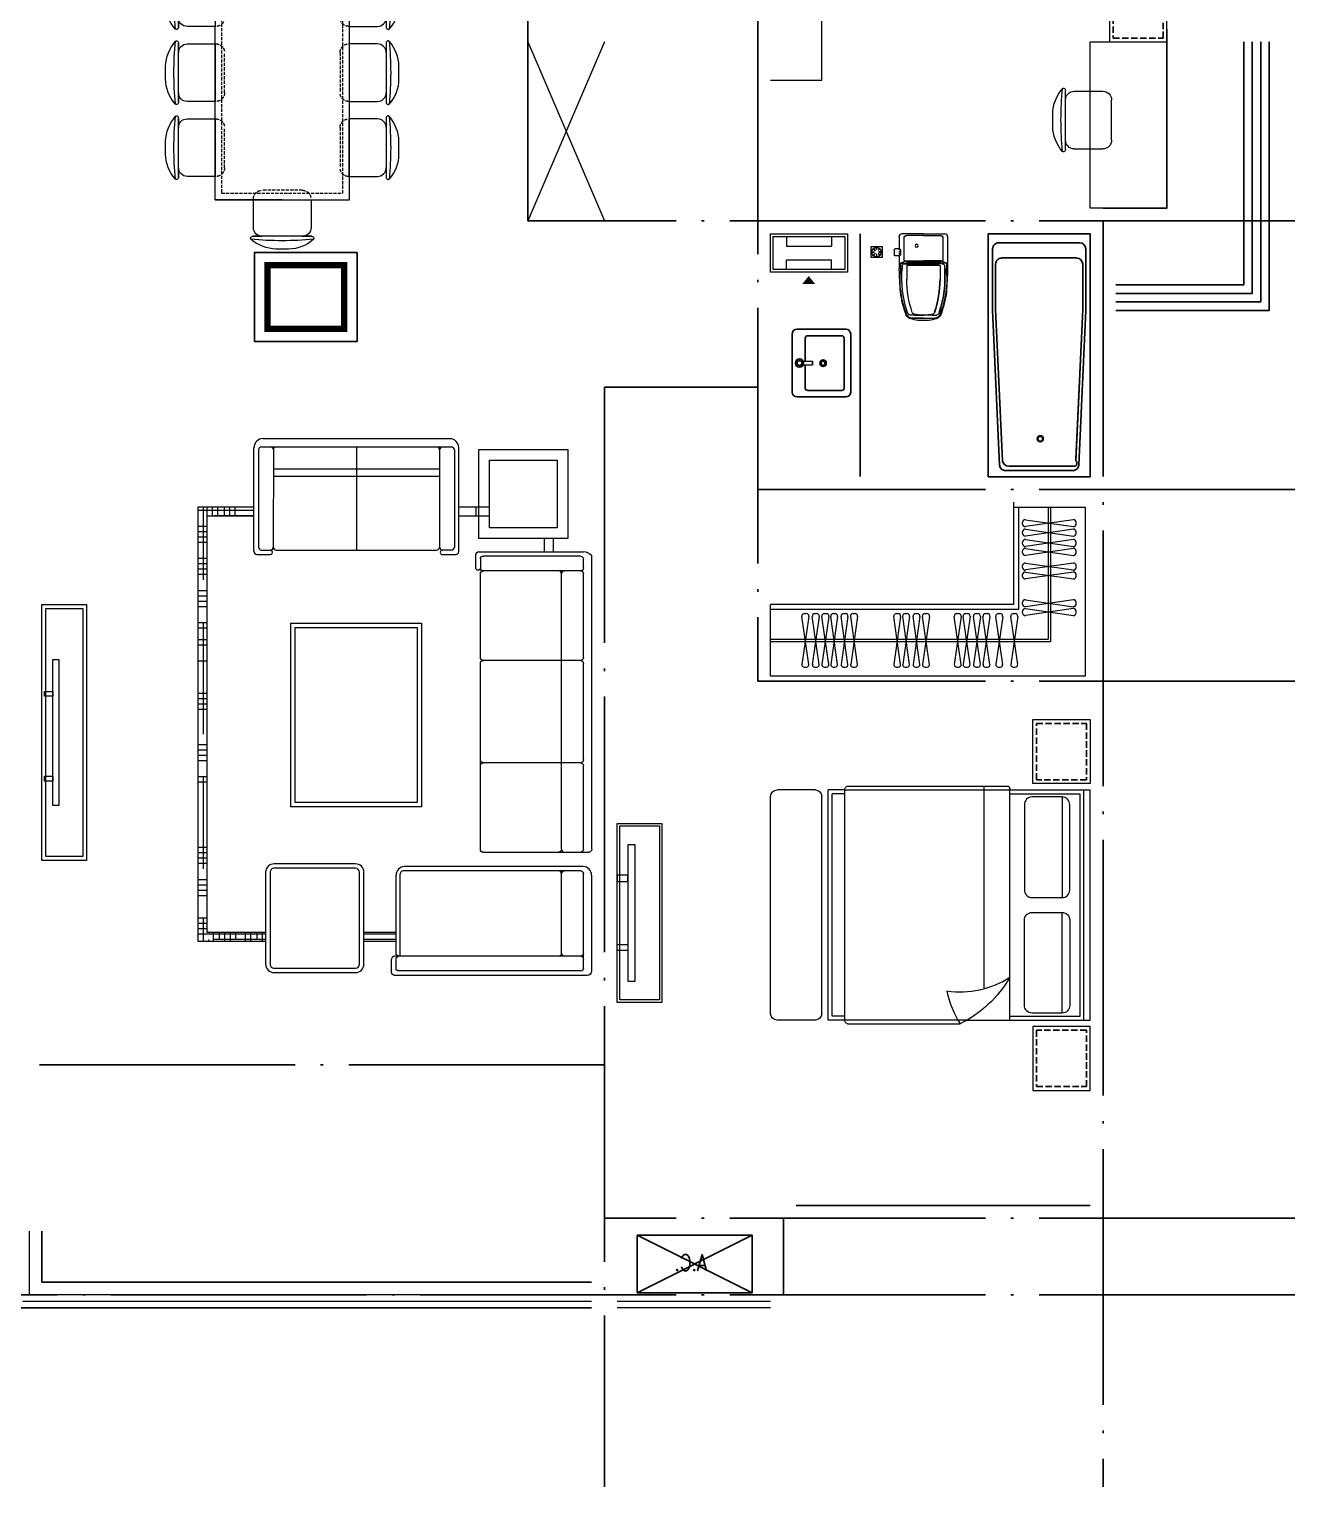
# Model space of a CAD drawing. Extents: x 217039 to 280039, y -2536 to 41961.
# Drawn here: x 250262 to 260162, y 15997 to 27397 of the extents above; entities that cross this region are included whole.
import ezdxf
from ezdxf.enums import TextEntityAlignment as Align

# ---------------------------------------------------------------- set-up
doc = ezdxf.new("R2010")
doc.units = 0
doc.header["$LTSCALE"] = 1000
doc.header["$MEASUREMENT"] = 0
for name, pattern in [('ACAD_ISO02W100', [15, 12, -3]), ('DASH', [0.35, 0.25, -0.1]), ('DOTE', [2.42, 2, -0.2, 0.02, -0.2])]:
    doc.linetypes.add(name, pattern=pattern)
for name, color, linetype in [('DOTE', 1, 'DOTE'), ('fd', 4, 'Continuous'), ('hz', 254, 'Continuous'), ('PUB_TEXT', 255, 'Continuous'), ('WINDOW', 4, 'Continuous'), ('厨卫', 154, 'Continuous'), ('看线', 5, 'Continuous'), ('空调', 8, 'Continuous'), ('管井', 236, 'Continuous'), ('虚线', 251, 'Continuous')]:
    doc.layers.add(name, color=color, linetype=linetype)
for name, color, linetype, lineweight in [('Text-I', 7, 'Continuous', 5), ('五金', 136, 'Continuous', 9), ('家具', 33, 'Continuous', 9), ('房建名称', 7, 'Continuous', 0), ('移动家具', 41, 'Continuous', 20)]:
    doc.layers.add(name, color=color, linetype=linetype, lineweight=lineweight)
doc.styles.add('C-2007.06.19$0$C-05.28(ok)$0$STANDARD', font='GBENOR', dxfattribs={"bigfont": 'GBCBIG'})
doc.styles.add('DIM_FONT', font='SIMPLEX.shx', dxfattribs={"width": 0.8})

# ---------------------------------------------------------------- blocks, each defined once
blk = doc.blocks.new('A$C25AA54E1')
at = {"ltscale": 20}
for p, q in [((918, 3081), (3211, 3081)), ((3413, 3081), (4163, 3081)), ((884, 2199), (884, 3017)), ((3234, 2997), (3234, 3061)), ((3234, 2234), (3234, 2996)), ((3347, 3015), (3347, 1617)), ((4198, 3046), (4198, 1539)), ((1012, 2176), (906, 2176)), ((1712, 2211), (1057, 2211)), ((3212, 2211), (1757, 2211)), ((1, 1972), (0, 511)), ((883, 2042), (71, 2042)), ((906, 1914), (906, 2019)), ((871, 614), (872, 1868)), ((1443, 1750), (2878, 1750)), ((1443, 728), (1443, 1750)), ((2878, 1750), (2878, 728)), ((4024, 1551), (3413, 1551)), ((4047, 1574), (4047, 1539)), ((4175, 1516), (4070, 1516)), ((4110, 1300), (3391, 1300)), ((3325, 1234), (3325, 597)), ((4176, 597), (4176, 1234)), ((2878, 728), (1443, 728)), ((905, 463), (905, 568)), ((3391, 531), (4110, 531)), ((882, 440), (70, 440))]:
    blk.add_line(p, q, dxfattribs=at)
for p, q in [((918, 2994), (918, 2234)), ((1011, 3017), (942, 3017)), ((1034, 2994), (1034, 2234)), ((1711, 3017), (1058, 3017)), ((1734, 2996), (1734, 2234)), ((2511, 3017), (1758, 3017)), ((2534, 2996), (2534, 2234)), ((3211, 3017), (2558, 3017)), ((3380, 2996), (3380, 1606)), ((4070, 3017), (3403, 3017)), ((4047, 2994), (4047, 1574)), ((4140, 3017), (4070, 3017)), ((4163, 2994), (4163, 1574)), ((781, 2780), (884, 2780)), ((3211, 2846), (1058, 2846)), ((4025, 2846), (3403, 2846)), ((781, 2709), (884, 2709)), ((536, 2283), (536, 2042)), ((606, 2283), (606, 2042)), ((603, 2178), (536, 2178)), ((941, 2211), (1012, 2211)), ((64, 1915), (65, 1985)), ((88, 2008), (848, 2007)), ((503, 2041), (503, 2042)), ((871, 1984), (871, 1914)), ((65, 1869), (64, 1915)), ((64, 569), (65, 1872)), ((87, 1892), (849, 1891)), ((87, 1892), (849, 1891)), ((88, 1892), (848, 1891)), ((236, 592), (236, 1892)), ((293, 592), (293, 1892)), ((1476, 1717), (2845, 1717)), ((1476, 761), (1476, 1717)), ((2845, 1717), (2845, 761)), ((4047, 1584), (3402, 1584)), ((3860, 1302), (3860, 1551)), ((3876, 1551), (3876, 1303)), ((3918, 1551), (3918, 1302)), ((3930, 1300), (3930, 1551)), ((4140, 1551), (4070, 1551)), ((4110, 1265), (3391, 1265)), ((65, 1242), (871, 1241)), ((3360, 1234), (3360, 597)), ((4141, 597), (4141, 1234)), ((2845, 761), (1476, 761)), ((87, 592), (848, 591)), ((64, 499), (64, 569)), ((87, 476), (848, 475)), ((871, 498), (871, 568)), ((3391, 566), (4110, 566)), ((3860, 70), (3860, 531)), ((3930, 507), (3860, 507)), ((3918, 465), (3860, 465)), ((3876, 531), (3876, 0)), ((3918, 531), (3918, 128)), ((3930, 0), (3930, 531)), ((536, 440), (536, 0)), ((561, 440), (561, 0)), ((603, 440), (603, 128)), ((606, 440), (606, 70)), ((3930, 416), (3860, 416)), ((3930, 374), (3860, 374)), ((606, 292), (536, 292)), ((603, 250), (536, 250)), ((3918, 297), (3860, 297)), ((3930, 255), (3860, 255)), ((606, 208), (536, 208)), ((606, 158), (536, 158)), ((606, 116), (536, 116)), ((3930, 213), (3860, 213)), ((3918, 171), (3860, 171)), ((3930, 122), (3860, 122)), ((606, 74), (536, 74)), ((1105, 44), (536, 44)), ((606, 86), (603, 86)), ((606, 70), (3860, 70)), ((686, 70), (686, 0)), ((728, 70), (728, 0)), ((770, 70), (770, 0)), ((812, 70), (812, 0)), ((938, 70), (938, 0)), ((979, 70), (979, 0)), ((1021, 70), (1021, 0)), ((1063, 70), (1063, 0)), ((1189, 70), (1189, 0)), ((1231, 70), (1231, 0)), ((1273, 70), (1273, 0)), ((1314, 70), (1314, 0)), ((1440, 70), (1440, 0)), ((2310, 44), (1440, 44)), ((1482, 70), (1482, 0)), ((1574, 70), (1574, 0)), ((1616, 70), (1616, 0)), ((1741, 70), (1741, 0)), ((1993, 70), (1993, 0)), ((2035, 70), (2035, 0)), ((2076, 70), (2076, 0)), ((2118, 70), (2118, 0)), ((2394, 70), (2394, 0)), ((2436, 70), (2436, 0)), ((2478, 70), (2478, 0)), ((2520, 70), (2520, 0)), ((2645, 70), (2645, 0)), ((3365, 44), (2645, 44)), ((2687, 70), (2687, 0)), ((3198, 70), (3198, 0)), ((3240, 70), (3240, 0)), ((3281, 70), (3281, 0)), ((3323, 70), (3323, 0)), ((3449, 70), (3449, 0)), ((3491, 70), (3491, 0)), ((3533, 70), (3533, 0)), ((3575, 70), (3575, 0)), ((3750, 70), (3750, 0)), ((3930, 44), (3750, 44)), ((3792, 70), (3792, 0)), ((3834, 70), (3834, 0)), ((3930, 86), (3918, 86)), ((536, 0), (3930, 0))]:
    blk.add_line(p, q)
blk.add_lwpolyline([(781, 2895), (781, 2199), (85, 2199), (85, 2895)], close=True, dxfattribs=at)
blk.add_lwpolyline([(698, 2812), (698, 2282), (169, 2282), (169, 2812)], close=True)
at = {"ltscale": 20, "extrusion": (0, 0, -1)}
for centre, major_axis, ratio, start_param, end_param in [((953, 3021), (-49.4, 49.4), 1, 5.45018, 6.544088), ((3211, 3058), (16.4, 16.4), 1, -0.785398, 0.696689), ((4163, 3046), (24.6, 24.6), 1, -0.785398, 0.785398), ((906, 2199), (16.2, 16.2), 1, 2.356194, 3.926991), ((1012, 2234), (-16.2, 16.2), 1, 2.356194, 3.926991), ((1012, 2193), (12.7, 12.7), 0.942987, -0.815786, 2.325807), ((1057, 2234), (-16.2, 16.2), 1, 3.926991, 5.497787), ((1712, 2234), (-16.2, 16.2), 1, 2.356194, 3.926991), ((1757, 2234), (16.2, 16.2), 1, 2.356194, 3.926991), ((2512, 2234), (-16.2, 16.2), 1, 2.356194, 3.926991), ((2557, 2234), (16.2, 16.2), 1, 2.356194, 3.926991), ((3212, 2234), (-16.2, 16.2), 1, 2.356194, 3.926991), ((4024, 1574), (16.2, 16.2), 1, 0.785398, 2.356194), ((4175, 1539), (-16.2, 16.2), 1, 2.356194, 3.926991)]:
    blk.add_ellipse(centre, major_axis=major_axis, ratio=ratio, start_param=start_param, end_param=end_param, dxfattribs=at)
at = {"ltscale": 20}
for centre, major_axis, ratio, start_param, end_param in [((3413, 3015), (-46.6, 46.6), 1, -0.785398, 0.785398), ((71, 1972), (49.7, 49.7), 1, 0.785398, 2.356194), ((883, 2019), (-16.2, 16.2), 1, 3.925825, 5.496622), ((848, 1914), (-16.2, 16.2), 1, 2.355029, 3.925825), ((849, 1868), (16.2, 16.2), 1, 5.496622, 7.067418), ((849, 1868), (16.2, 16.2), 1, 5.496622, 7.067418), ((889, 1914), (12.4, 12.4), 0.984307, 2.347446, 5.489038), ((3413, 1617), (46.6, 46.6), 1, 2.356194, 3.926991), ((4070, 1539), (16.2, 16.2), 1, 2.356194, 3.926991), ((3391, 1234), (-46.6, 46.6), 1, -0.785398, 0.785398), ((4110, 1234), (46.6, 46.6), 1, 5.497787, 7.068583), ((848, 614), (-16.2, 16.2), 1, 2.355029, 3.925825), ((848, 568), (-16.2, 16.2), 1, 3.925825, 5.496622), ((888, 568), (12.4, 12.4), 0.984309, -0.794147, 2.347446), ((3391, 597), (46.6, 46.6), 1, 2.356194, 3.926991), ((4110, 597), (-46.6, 46.6), 1, 2.356194, 3.926991), ((70, 511), (49.7, 49.7), 1, 2.356194, 3.926991), ((882, 463), (-16.2, 16.2), 1, 2.355029, 3.925825)]:
    blk.add_ellipse(centre, major_axis=major_axis, ratio=ratio, start_param=start_param, end_param=end_param, dxfattribs=at)
at = {"extrusion": (0, 0, -1)}
for centre, major_axis, start_param, end_param in [((942, 2994), (16.4, 16.4), 3.926991, 5.497787), ((1011, 2994), (16.4, 16.4), -0.785398, 0.785398), ((1058, 2994), (16.4, 16.4), 3.926991, 5.497787), ((1711, 2994), (-16.4, 16.4), 0.785398, 2.267485), ((1758, 2994), (16.4, 16.4), 4.0157, 5.497787), ((2511, 2994), (-16.4, 16.4), 0.785398, 2.267485), ((2558, 2994), (16.4, 16.4), 4.0157, 5.497787), ((3211, 2994), (-16.4, 16.4), 0.785398, 2.267485), ((3403, 2994), (16.4, 16.4), 4.0157, 5.497787), ((4023, 2994), (16.4, 16.4), -0.785398, 0.785398), ((4070, 2994), (-16.4, 16.4), 5.497787, 7.068583), ((4140, 2994), (16.4, 16.4), -0.785398, 0.785398), ((1058, 2869), (-16.4, 16.4), 3.926991, 5.409078), ((3403, 2869), (-16.4, 16.4), 3.926991, 5.409078), ((3211, 2822), (16.4, 16.4), -0.785398, 0.696689), ((4025, 2822), (-16.4, 16.4), 0.785398, 2.267485), ((941, 2234), (16.2, 16.2), 2.356194, 3.926991), ((4070, 1574), (16.2, 16.2), 2.356194, 3.926991), ((4140, 1574), (-16.2, 16.2), 2.356194, 3.926991)]:
    blk.add_ellipse(centre, major_axis=major_axis, ratio=1, start_param=start_param, end_param=end_param, dxfattribs=at)
for centre, major_axis, start_param, end_param in [((3211, 2869), (16.4, 16.4), 3.926991, 5.409078), ((4025, 2869), (16.4, 16.4), 3.926991, 5.409078), ((1058, 2822), (16.4, 16.4), 0.785398, 2.267485), ((3403, 2822), (16.4, 16.4), 0.785398, 2.267485), ((88, 1985), (-16.4, 16.4), -0.786564, 0.784233), ((848, 1985), (16.2, 16.2), 5.496622, 7.067418), ((88, 1915), (16.4, 16.4), 2.355029, 3.925825), ((88, 1869), (-16.4, 16.4), -0.786564, 0.784233), ((89, 1869), (-16.4, 16.4), -0.697854, 0.784233), ((89, 1869), (16.4, 16.4), 0.872942, 2.355029), ((89, 1915), (-16.4, 16.4), 0.784233, 2.266319), ((89, 1915), (-16.4, 16.4), 0.784233, 2.266319), ((3402, 1606), (15.5, 15.5), 2.356194, 3.926991), ((3391, 1234), (-22, 22), -0.785398, 0.785398), ((4110, 1234), (22, 22), 5.497787, 7.068583), ((87, 615), (16.4, 16.4), 2.355029, 3.925825), ((87, 569), (-16.4, 16.4), -0.786564, 0.784233), ((3391, 597), (22, 22), 2.356194, 3.926991), ((4110, 597), (-22, 22), 2.356194, 3.926991), ((87, 499), (-16.4, 16.4), 0.784233, 2.355029), ((848, 498), (-16.2, 16.2), 2.355029, 3.925825)]:
    blk.add_ellipse(centre, major_axis=major_axis, ratio=1, start_param=start_param, end_param=end_param)
blk = doc.blocks.new('R37777777777')
at = {"layer": '家具', "ltscale": 0.5}
blk.add_lwpolyline([(1083652, -53169), (1083302, -53169), (1083302, -55169), (1083652, -55169)], close=True, dxfattribs=at)
at = {"layer": '家具', "ltscale": 40}
for points in [[(1083622, -53199), (1083332, -53199), (1083332, -55139), (1083622, -55139)], [(1083520, -54741), (1083566, -54741), (1083566, -53597), (1083520, -53597)], [(1083566, -53886), (1083632, -53886), (1083632, -53847), (1083566, -53847)], [(1083566, -54550), (1083632, -54550), (1083632, -54511), (1083566, -54511)]]:
    blk.add_lwpolyline(points, close=True, dxfattribs=at)
blk = doc.blocks.new('111')
at = {"layer": '空调', "linetype": 'ACAD_ISO02W100'}
for p, q in [((1000, 0), (0, 500)), ((1000, 500), (0, 0))]:
    blk.add_line(p, q, dxfattribs=at)
blk.add_lwpolyline([(0, 500), (0, 0), (1000, 0), (1000, 500)], close=True, dxfattribs=at)
at = {"layer": 'Text-I', "style": 'DIM_FONT', "width": 0.8}
blk.add_text('A.C.', height=140, dxfattribs=at).set_placement((675, 262), align=Align.MIDDLE_RIGHT)
blk = doc.blocks.new('A$C0032228E')
at = {"layer": 'fd'}
blk.add_lwpolyline([(302, 0, 100, 0, 0), (302, 62, 0, 0, 0)], format="xyseb", dxfattribs=at)
at = {"layer": '家具', "color": 0}
for p, q in [((123, 372), (123, 295)), ((477, 372), (477, 295)), ((477, 295), (123, 295)), ((477, 189), (123, 189)), ((123, 112), (123, 189)), ((477, 112), (477, 189))]:
    blk.add_line(p, q, dxfattribs=at)
for points in [[(600, 392), (0, 392), (0, 92), (600, 92)], [(580, 372), (20, 372), (20, 112), (580, 112)]]:
    blk.add_lwpolyline(points, close=True, dxfattribs=at)
blk = doc.blocks.new('A$C40221361')
at = {"color": 0}
for p, q in [((1023, 1725), (563, 1725)), ((1023, 1725), (563, 1725)), ((1610, 1725), (1150, 1725)), ((1610, 1725), (1150, 1725)), ((2196, 1725), (1736, 1725)), ((2196, 1725), (1736, 1725)), ((568, 1438), (1018, 1438)), ((1155, 1438), (1605, 1438)), ((1741, 1439), (2191, 1439)), ((100, 683), (100, 1143)), ((100, 683), (100, 1143)), ((2659, 683), (2659, 1143)), ((2659, 683), (2659, 1143)), ((386, 1138), (386, 688)), ((2373, 1138), (2373, 688)), ((1018, 388), (568, 388)), ((1605, 388), (1155, 388)), ((2191, 389), (1741, 389)), ((563, 100), (1023, 100)), ((563, 100), (1023, 100)), ((1150, 100), (1610, 100)), ((1150, 100), (1610, 100)), ((1736, 100), (2196, 100)), ((1736, 100), (2196, 100))]:
    blk.add_line(p, q, dxfattribs=at)
at = {"color": 0, "linetype": 'DASH', "ltscale": 0.1}
for p, q in [((950, 1365), (635, 1365)), ((950, 1365), (635, 1365)), ((1537, 1365), (1222, 1365)), ((1537, 1365), (1222, 1365)), ((2124, 1365), (1809, 1365)), ((2124, 1365), (1809, 1365)), ((460, 756), (460, 1071)), ((460, 756), (460, 1071)), ((2299, 756), (2299, 1071)), ((2299, 756), (2299, 1071)), ((635, 460), (950, 460)), ((635, 460), (950, 460)), ((1222, 460), (1537, 460)), ((1222, 460), (1537, 460)), ((1809, 460), (2124, 460)), ((1809, 460), (2124, 460))]:
    blk.add_line(p, q, dxfattribs=at)
at = {"color": 0, "linetype": 'DASH'}
for p, q in [((1605, 388), (1605, 393)), ((1605, 388), (1605, 393)), ((2191, 389), (2191, 393)), ((2191, 389), (2191, 393))]:
    blk.add_line(p, q, dxfattribs=at)
at = {"color": 0}
for points in [[(1018, 1438), (1018, 1657, 0.414214), (950, 1725), (1023, 1725, 0.319431), (1041, 1737, 0.307703), (1039, 1748, 0.187559), (842, 1825), (743, 1825, 0.171658), (547, 1748, 0.324647), (544, 1737, 0.302537), (563, 1725), (635, 1725, 0.414214), (568, 1657), (568, 1438)], [(1605, 1439), (1605, 1657, 0.414214), (1537, 1725), (1610, 1725, 0.319431), (1628, 1737, 0.307703), (1625, 1748, 0.187559), (1429, 1825), (1330, 1825, 0.171658), (1134, 1748, 0.324647), (1131, 1737, 0.302537), (1150, 1725), (1222, 1725, 0.414214), (1155, 1657), (1155, 1438)], [(2191, 1439), (2191, 1657, 0.414214), (2124, 1725), (2196, 1725, 0.319431), (2215, 1737, 0.307703), (2212, 1748, 0.187559), (2016, 1825), (1917, 1825, 0.171658), (1721, 1748, 0.324647), (1718, 1737, 0.302537), (1736, 1725), (1809, 1725, 0.414214), (1741, 1657), (1741, 1439)], [(1155, 388), (1018, 388), (1018, 168, -0.414214), (950, 100), (1023, 100, -0.319431), (1041, 88, -0.307703), (1039, 76, -0.187559), (842, 0), (743, 0, -0.171658), (547, 76, -0.324647), (544, 88, -0.302537), (563, 100), (635, 100, -0.414214), (568, 168), (568, 388), (386, 388), (386, 1438)], [(386, 688), (168, 688, -0.414214), (100, 756), (100, 683, -0.319431), (88, 665, -0.307703), (76, 668, -0.187559), (0, 864), (0, 963, -0.171658), (76, 1159, -0.324647), (88, 1162, -0.302537), (100, 1143), (100, 1071, -0.414214), (168, 1138), (386, 1138)], [(2373, 688), (2592, 688, 0.414214), (2659, 756), (2659, 683, 0.319431), (2672, 665, 0.307703), (2683, 668, 0.187559), (2759, 864), (2759, 963, 0.171658), (2683, 1159, 0.324647), (2672, 1162, 0.302537), (2659, 1143), (2659, 1071, 0.414214), (2592, 1138), (2373, 1138)], [(1605, 388), (1605, 168, -0.414214), (1537, 100), (1610, 100, -0.319431), (1628, 88, -0.307703), (1625, 76, -0.187559), (1429, 0), (1330, 0, -0.171658), (1134, 76, -0.324647), (1131, 88, -0.302537), (1150, 100), (1222, 100, -0.414214), (1155, 168), (1155, 388)], [(2191, 389), (2191, 168, -0.414214), (2124, 100), (2196, 100, -0.319431), (2215, 88, -0.307703), (2212, 76, -0.187559), (2016, 0), (1917, 0, -0.171658), (1721, 76, -0.324647), (1718, 88, -0.302537), (1736, 100), (1809, 100, -0.414214), (1741, 168), (1741, 389)], [(918, 62, -0.079824), (842, 50), (744, 50, -0.059527), (682, 60, -0.059527)]]:
    blk.add_lwpolyline(points, format="xyb", dxfattribs=at)
for points in [[(568, 1438), (386, 1438), (386, 913)], [(1155, 1438), (1018, 1438)], [(2373, 913), (2373, 1438), (1155, 1438)], [(2373, 1438), (2373, 388), (1605, 388)]]:
    blk.add_lwpolyline(points, dxfattribs=at)
at = {"color": 0, "linetype": 'DASH', "ltscale": 0.1}
blk.add_lwpolyline([(436, 438), (436, 1388), (2323, 1388), (2323, 438)], close=True, dxfattribs=at)
at = {"color": 0}
for centre, start, end in [((793, -953), 84.8023, 95.1977), ((793, -953), 84.8023, 95.1977), ((1380, -953), 84.8023, 95.1977), ((1380, -953), 84.8023, 95.1977), ((1966, -953), 84.8023, 95.1977), ((1966, -953), 84.8023, 95.1977), ((2778, 913), 174.8023, 185.1977), ((2778, 913), 174.8023, 185.1977), ((-19, 913), 354.8023, 5.1977), ((-19, 913), 354.8023, 5.1977), ((793, 2778), 264.8023, 275.1977), ((793, 2778), 264.8023, 275.1977), ((1380, 2778), 264.8023, 275.1977), ((1380, 2778), 264.8023, 275.1977), ((1966, 2778), 264.8023, 275.1977), ((1966, 2778), 264.8023, 275.1977)]:
    blk.add_arc(centre, 2713, start, end, dxfattribs=at)
at = {"color": 0, "linetype": 'DASH', "ltscale": 0.1}
for centre, start, end in [((635, 1432), 180, 270), ((635, 1432), 180, 270), ((950, 1432), 270, 0), ((950, 1432), 270, 0), ((1222, 1432), 180, 270), ((1222, 1432), 180, 270), ((1537, 1432), 270, 0), ((1537, 1432), 270, 0), ((1809, 1432), 180, 270), ((1809, 1432), 180, 270), ((2124, 1432), 270, 0), ((2124, 1432), 270, 0), ((393, 1071), 0, 90), ((393, 1071), 0, 90), ((2367, 1071), 90, 180), ((2367, 1071), 90, 180), ((393, 756), 270, 0), ((393, 756), 270, 0), ((2367, 756), 180, 270), ((2367, 756), 180, 270), ((635, 393), 90, 180), ((635, 393), 90, 180), ((950, 393), 0, 90), ((950, 393), 0, 90), ((1222, 393), 90, 180), ((1537, 393), 0, 90), ((1537, 393), 0, 90), ((1809, 393), 90, 180), ((2124, 393), 0, 90), ((2124, 393), 0, 90)]:
    blk.add_arc(centre, 67.5, start, end, dxfattribs=at)
blk = doc.blocks.new('A$C18784298')
at = {"layer": '移动家具', "color": 251, "ltscale": 40}
for points in [[(0, 1066), (58, 1066), (58, 0), (0, 0)], [(58, 828), (140, 828), (140, 780), (58, 780)], [(58, 239), (140, 239), (140, 287), (58, 287)]]:
    blk.add_lwpolyline(points, close=True, dxfattribs=at)
blk = doc.blocks.new('ytjhgkj')
at = {"layer": '移动家具', "color": 0, "ltscale": 0.5}
blk.add_lwpolyline([(34949, 26116), (34599, 26116), (34599, 27516), (34949, 27516)], close=True, dxfattribs=at)
at = {"layer": '移动家具', "color": 0, "ltscale": 40}
blk.add_lwpolyline([(34929, 26136), (34619, 26136), (34619, 27496), (34929, 27496)], close=True, dxfattribs=at)
at = {"layer": '虚线', "xscale": -1}
blk.add_blockref('A$C18784298', (34739, 26283), dxfattribs=at)
blk = doc.blocks.new('A$C31D9048E')
at = {"layer": '家具'}
for p, q in [((629, 2350), (0, 2350)), ((0, 550), (0, 2350)), ((50, 550), (50, 2350)), ((80, 580), (80, 2320)), ((629, 2320), (80, 2320)), ((220, 2295), (220, 1508)), ((629, 550), (629, 2360)), ((1920, 2350), (629, 2350)), ((1900, 2380), (649, 2380)), ((829, 803), (829, 2380)), ((1920, 550), (1920, 2350)), ((1920, 2350), (2050, 2350)), ((1920, 2320), (2020, 2320)), ((2020, 580), (2020, 2320)), ((2050, 550), (2050, 2350)), ((2100, 600), (2100, 2300)), ((2150, 2350), (2450, 2350)), ((2500, 600), (2500, 2300)), ((220, 605), (220, 1392)), ((629, 580), (80, 580)), ((1920, 580), (2020, 580)), ((962, 550), (0, 550)), ((962, 550), (1920, 550)), ((1900, 520), (1017, 520)), ((1920, 550), (2050, 550)), ((2150, 550), (2450, 550))]:
    blk.add_line(p, q, dxfattribs=at)
for points in [[(450, 2900), (0, 2900), (0, 2400), (450, 2400), (450, 2900), (370, 2900)], [(450, 0), (0, 0), (0, 500), (450, 500), (450, 0), (370, 0)]]:
    blk.add_lwpolyline(points, dxfattribs=at)
for points in [[(220, 2295), (455, 2295, -0.414214), (515, 2235), (515, 1568, -0.414214), (455, 1508), (220, 1508, -0.414214), (160, 1568), (160, 2235, -0.414214)], [(220, 605), (455, 605, 0.414214), (515, 665), (515, 1332, 0.414214), (455, 1392), (220, 1392, 0.414214), (160, 1332), (160, 665, 0.414214)]]:
    blk.add_lwpolyline(points, format="xyb", close=True, dxfattribs=at)
blk.add_lwpolyline([(629, 883, 0.180302), (1121, 775, -0.088637), (1017, 520, 28871.271551)], format="xyb", dxfattribs=at)
for centre, radius, start, end in [((649, 2360), 20, 90, 180), ((1889, 2351), 30.7, 357.6884, 69.6917), ((2150, 2300), 50, 90, 180), ((2450, 2300), 50, 0, 90), ((1442, 1363), 944, 210.6075, 243.2773), ((2150, 600), 50, 180, 270), ((2450, 600), 50, 270, 0), ((1889, 549), 30.7, 290.3566, 2.3152)]:
    blk.add_arc(centre, radius, start, end, dxfattribs=at)
at = {"layer": '虚线', "linetype": 'DASH', "ltscale": 0.2}
for points in [[(420, 2870), (30, 2870), (30, 2430), (420, 2430)], [(420, 30), (30, 30), (30, 470), (420, 470)]]:
    blk.add_lwpolyline(points, close=True, dxfattribs=at)
blk = doc.blocks.new('qqqewere')
at = {"layer": '厨卫'}
for p, q in [((430647, 215956), (430647, 214055)), ((431446, 215956), (430647, 215956)), ((431446, 214055), (431446, 215956)), ((430737, 215866), (430682, 214652)), ((430760, 215831), (430706, 214649)), ((430760, 215819), (430706, 214649)), ((431285, 215873), (430767, 215873)), ((431309, 215908), (430784, 215908)), ((431387, 214649), (431333, 215831)), ((431411, 214652), (431356, 215866)), ((430682, 214174), (430682, 214647)), ((430706, 214293), (430706, 214649)), ((431387, 214293), (431387, 214649)), ((431411, 214174), (431411, 214647)), ((431340, 214245), (430753, 214245)), ((431363, 214127), (430730, 214127)), ((430647, 214055), (431446, 214055))]:
    blk.add_line(p, q, dxfattribs=at)
for radius in [23.8, 19]:
    blk.add_circle((431038, 215659), radius, dxfattribs=at)
for centre, radius, start, end in [((430784, 215861), 47.5, 90, 173.7966), ((430776, 215850), 24.8, 112.5638, 230.6631), ((431285, 215825), 47.5, 6.6325, 90), ((431309, 215861), 47.5, 6.2034, 90), ((430730, 214647), 47.5, 173.7966, 180), ((431363, 214647), 47.5, 0, 6.2034), ((430753, 214293), 47.5, 180, 270), ((431340, 214293), 47.5, 270, 0), ((430730, 214174), 47.5, 180, 270), ((431363, 214174), 47.5, 270, 0)]:
    blk.add_arc(centre, radius, start, end, dxfattribs=at)
at = {"layer": '厨卫', "style": 'C-2007.06.19$0$C-05.28(ok)$0$STANDARD', "text_generation_flag": 4, "width": 0.8, "flags": 9}
for tag in ['YSIZE', 'XSIZE']:
    blk.add_attdef(tag, (431446, 215006), '', height=0.594, dxfattribs=at)
blk = doc.blocks.new('x6')
at = {"layer": '厨卫', "color": 0}
for p, q in [((227, 0), (-227, 0)), ((-265, -38), (-265, -419)), ((-195, -102), (-16, -102)), ((-19, -57), (-32, -57)), ((-13, -43), (-23, -34)), ((-13, -70), (-22, -80)), ((-16, -84), (-13, -158)), ((0, -38), (0, -24)), ((0, -75), (0, -89)), ((22, -33), (13, -43)), ((23, -79), (13, -70)), ((16, -84), (13, -158)), ((16, -102), (195, -102)), ((19, -57), (32, -57)), ((265, -419), (265, -38)), ((-214, -387), (-214, -121)), ((-13, -158), (13, -158)), ((214, -121), (214, -387)), ((195, -406), (-195, -406)), ((-227, -457), (227, -457))]:
    blk.add_line(p, q, dxfattribs=at)
for centre, radius in [((0, -57), 32.3), ((0, -57), 18.8), ((-1, -241), 25.4), ((-1, -241), 16)]:
    blk.add_circle(centre, radius, dxfattribs=at)
for centre, radius, start, end in [((-227, -38), 38.1, 90, 180), ((227, -38), 38.1, 0, 90), ((-195, -121), 19.1, 90, 180), ((195, -121), 19.1, 0, 90), ((-227, -419), 38.1, 180, 270), ((-195, -387), 19.1, 180, 270), ((195, -387), 19.1, 270, 0), ((227, -419), 38.1, 270, 0)]:
    blk.add_arc(centre, radius, start, end, dxfattribs=at)
blk = doc.blocks.new('ma2')
at = {"layer": '厨卫', "color": 0}
for centre, radius, start, end in [((712, -340), 881, 175.7103, 198.2941), ((704, -353), 834, 180.1819, 198.4973)]:
    blk.add_arc(centre, radius, start, end, dxfattribs=at)
at = {"layer": '家具', "color": 0}
for p, q in [((0, 0), (-166, 0)), ((0, 0), (166, 0)), ((-189, -22), (-189, -274)), ((-153, -36), (-153, -198)), ((0, -14), (-130, -14)), ((0, -14), (130, -14)), ((153, -36), (153, -198)), ((189, -22), (189, -122)), ((-180, -230), (-139, -212)), ((-139, -212), (0, -212)), ((-130, -220), (0, -220)), ((139, -212), (0, -212)), ((130, -220), (0, -220)), ((180, -230), (139, -212)), ((180, -125), (180, -165)), ((192, -118), (187, -118)), ((192, -172), (187, -172)), ((189, -121), (189, -130)), ((189, -137), (189, -146)), ((189, -153), (189, -162)), ((189, -170), (189, -274)), ((192, -118), (222, -118)), ((192, -172), (222, -172)), ((230, -125), (230, -165)), ((-180, -230), (-180, -316)), ((-180, -230), (0, -230)), ((-176, -279), (-176, -280)), ((-166, -274), (-171, -274)), ((-166, -253), (-166, -274)), ((-148, -235), (0, -235)), ((-130, -250), (-130, -356)), ((0, -247), (-127, -247)), ((-119, -247), (0, -247)), ((180, -230), (0, -230)), ((148, -235), (0, -235)), ((119, -247), (0, -247)), ((0, -247), (127, -247)), ((130, -250), (130, -356)), ((166, -253), (166, -274)), ((166, -274), (171, -274)), ((176, -279), (176, -280)), ((180, -230), (180, -316)), ((-77, -636), (-102, -636)), ((93, -660), (-93, -660)), ((-68, -636), (-77, -636)), ((-68, -636), (0, -636)), ((68, -636), (0, -636)), ((0, -660), (93, -660)), ((68, -636), (77, -636)), ((77, -636), (102, -636))]:
    blk.add_line(p, q, dxfattribs=at)
blk.add_circle((53, -94), 11.4, dxfattribs=at)
for centre, radius, start, end in [((-166, -22), 22.5, 90, 180), ((166, -22), 22.5, 0, 90), ((-130, -36), 22.5, 90, 180), ((130, -36), 22.5, 0, 90), ((-130, -198), 22.5, 180, 270), ((130, -198), 22.5, 270, 0), ((187, -125), 7.2, 90, 180), ((187, -165), 7.2, 180, 270), ((222, -125), 7.2, 0, 90), ((222, -165), 7.2, 270, 0), ((6806, -15), 7000, 182.1248, 183.6001), ((316, -367), 499, 170.0177, 190.1149), ((-171, -279), 4.5, 90, 180), ((-148, -253), 18, 90, 180), ((-127, -250), 3.6, 90, 180), ((-712, -340), 881, 341.7059, 4.2897), ((127, -250), 3.6, 0, 90), ((148, -253), 18, 0, 90), ((171, -279), 4.5, 0, 90), ((-316, -367), 499, 349.8851, 9.9823), ((-6806, -15), 7000, 356.3999, 357.8752), ((749, -321), 939, 188.1773, 199.5371), ((594, -353), 776, 187.5237, 201.3401), ((-704, -353), 834, 341.5027, 359.8181), ((-594, -353), 776, 338.6599, 352.4763), ((-749, -321), 939, 340.4627, 351.8238), ((-123, -630), 13.5, 199.5371, 212.7351), ((-70, -597), 75.7, 212.7351, 236.2527), ((-116, -630), 13.5, 201.3401, 225.0457), ((117, -396), 344, 225.0457, 228.0777), ((-100, -611), 25.3, 193.7471, 265.3876), ((-92, -626), 34, 231.9313, 272.5793), ((-13, -423), 257, 247.1573, 272.879), ((-70, -612), 18, 198.4973, 250.8187), ((-15, -386), 250, 255.8484, 273.4075), ((15, -386), 250, 266.5925, 284.1516), ((13, -423), 257, 267.121, 292.8427), ((70, -612), 18, 289.1813, 341.5027), ((92, -626), 34, 267.4207, 308.0687), ((100, -611), 25.3, 274.6124, 346.2529), ((70, -597), 75.7, 303.7473, 327.2649), ((-117, -396), 344, 311.9223, 314.9543), ((116, -630), 13.5, 314.9543, 338.6599), ((123, -630), 13.5, 327.2649, 340.4629)]:
    blk.add_arc(centre, radius, start, end, dxfattribs=at)
blk = doc.blocks.new('A$C56722DB7')
at = {"layer": '五金', "color": 0}
for points in [[(86, 86), (86, 0), (0, 0), (0, 86)], [(10, 43), (10, 42), (26, 42), (26, 43)], [(20, 66), (19, 65), (30, 54), (31, 55)], [(19, 20), (21, 19), (32, 30), (30, 31)], [(43, 76), (42, 76), (42, 60), (43, 60)], [(43, 10), (44, 10), (44, 26), (43, 26)], [(66, 66), (65, 67), (54, 56), (55, 55)], [(66, 19), (67, 21), (56, 32), (55, 30)], [(76, 43), (76, 44), (60, 44), (60, 43)]]:
    blk.add_lwpolyline(points, close=True, dxfattribs=at)
blk.add_circle((43, 43), 36.6, dxfattribs=at)
blk = doc.blocks.new('yz')
at = {"layer": '家具'}
for p, q in [((2145581, 195092), (2145482, 195092)), ((2145761, 194992), (2145301, 194992)), ((2145306, 194924), (2145306, 194699)), ((2145756, 194924), (2145756, 194699)), ((2145689, 194632), (2145374, 194632))]:
    blk.add_line(p, q, dxfattribs=at)
for centre, radius, start, end in [((2145492, 194776), 316, 91.7651, 130.7265), ((2145571, 194776), 316, 49.2735, 88.2349), ((2145292, 195008), 10, 130.7265, 202.67), ((2145301, 195012), 20, 202.67, 270), ((2145531, 192314), 2713, 84.8023, 95.1977), ((2145374, 194924), 67.5, 90, 180), ((2145689, 194924), 67.5, 0, 90), ((2145761, 195012), 20, 270, 337.33), ((2145771, 195008), 10, 337.33, 49.2735), ((2145374, 194699), 67.5, 180, 270), ((2145689, 194699), 67.5, 270, 0)]:
    blk.add_arc(centre, radius, start, end, dxfattribs=at)

msp = doc.modelspace()

# ---------------------------------------------------------------- linework, layer by layer
at = {"layer": 'DOTE'}
for p, q in [((254162, 34897), (254162, 25897)), ((255962, 34897), (255962, 22297)), ((260162, 25897), (254162, 25897)), ((258662, 25897), (258662, 15997)), ((254762, 24597), (254762, 15997)), ((255962, 24597), (254762, 24597)), ((260162, 23797), (255962, 23797)), ((260162, 22297), (255962, 22297)), ((254762, 19297), (250262, 19297)), ((260162, 18097), (254762, 18097)), ((256162, 18097), (256162, 17497)), ((260162, 17497), (233162, 17497))]:
    msp.add_line(p, q, dxfattribs=at)
at = {"layer": 'PUB_TEXT', "ltscale": 0.8}
msp.add_lwpolyline([(252827, 25651), (252026, 25651), (252026, 24953), (252827, 24953)], close=True, dxfattribs=at)
msp.add_lwpolyline([(252827, 25651), (252026, 25651), (252026, 24953), (252827, 24953)], close=True, dxfattribs=at)
at = {"layer": 'PUB_TEXT', "ltscale": 0.8, "const_width": 50}
msp.add_lwpolyline([(252727, 25551), (252126, 25551), (252126, 25053), (252727, 25053)], close=True, dxfattribs=at)
msp.add_lwpolyline([(252727, 25551), (252126, 25551), (252126, 25053), (252727, 25053)], close=True, dxfattribs=at)
at = {"layer": 'WINDOW'}
for points in [[(259162, 27397), (259162, 25997), (258662, 25997)], [(259162, 27397), (259162, 25997), (258662, 25997)], [(258762, 25397), (259762, 25397), (259762, 27297)], [(258762, 25263), (259896, 25263), (259896, 27297)], [(258762, 25330), (259829, 25330), (259829, 27297)], [(258762, 25197), (259962, 25197), (259962, 27297)]]:
    msp.add_lwpolyline(points, dxfattribs=at)
at = {"layer": '厨卫'}
msp.add_line((256762, 25797), (256762, 23897), dxfattribs=at)
at = {"layer": '家具'}
for p, q in [((256462, 26997), (256462, 30297)), ((254162, 27297), (254762, 25897)), ((254762, 27297), (254162, 25897)), ((256062, 26997), (256462, 26997)), ((258232, 23657), (258232, 22627)), ((258252, 23657), (258252, 22607)), ((258032, 23526), (258032, 23541)), ((258430, 23560), (258055, 23507)), ((258055, 23560), (258430, 23507)), ((258430, 23486), (258055, 23432)), ((258055, 23486), (258430, 23432)), ((258452, 23526), (258452, 23541)), ((258032, 23452), (258032, 23466)), ((258032, 23371), (258032, 23385)), ((258430, 23405), (258055, 23351)), ((258055, 23405), (258430, 23351)), ((258452, 23452), (258452, 23466)), ((258452, 23371), (258452, 23385)), ((258032, 23301), (258032, 23316)), ((258430, 23335), (258055, 23281)), ((258055, 23335), (258430, 23281)), ((258452, 23301), (258452, 23316)), ((258032, 23186), (258032, 23201)), ((258430, 23221), (258055, 23167)), ((258055, 23221), (258430, 23167)), ((258430, 23151), (258055, 23097)), ((258055, 23151), (258430, 23097)), ((258452, 23186), (258452, 23201)), ((258032, 23117), (258032, 23131)), ((258452, 23117), (258452, 23131)), ((258032, 22900), (258032, 22915)), ((258430, 22934), (258055, 22880)), ((258055, 22934), (258430, 22880)), ((258452, 22900), (258452, 22915)), ((256361, 22429), (256307, 22804)), ((256361, 22804), (256307, 22429)), ((256326, 22827), (256341, 22827)), ((256442, 22429), (256388, 22804)), ((256442, 22804), (256388, 22429)), ((256408, 22827), (256422, 22827)), ((256516, 22429), (256462, 22804)), ((256516, 22804), (256462, 22429)), ((256482, 22827), (256497, 22827)), ((256586, 22429), (256532, 22804)), ((256586, 22804), (256532, 22429)), ((256552, 22827), (256566, 22827)), ((256667, 22429), (256613, 22804)), ((256667, 22804), (256613, 22429)), ((256633, 22827), (256647, 22827)), ((256742, 22429), (256688, 22804)), ((256742, 22804), (256688, 22429)), ((256707, 22827), (256722, 22827)), ((257079, 22429), (257025, 22804)), ((257079, 22804), (257025, 22429)), ((257045, 22827), (257059, 22827)), ((257149, 22429), (257095, 22804)), ((257149, 22804), (257095, 22429)), ((257114, 22827), (257129, 22827)), ((257230, 22429), (257176, 22804)), ((257230, 22804), (257176, 22429)), ((257196, 22827), (257210, 22827)), ((257304, 22429), (257250, 22804)), ((257304, 22804), (257250, 22429)), ((257270, 22827), (257285, 22827)), ((257552, 22429), (257498, 22804)), ((257552, 22804), (257498, 22429)), ((257518, 22827), (257532, 22827)), ((257622, 22429), (257568, 22804)), ((257622, 22804), (257568, 22429)), ((257587, 22827), (257602, 22827)), ((257703, 22429), (257649, 22804)), ((257703, 22804), (257649, 22429)), ((257669, 22827), (257683, 22827)), ((257777, 22429), (257723, 22804)), ((257777, 22804), (257723, 22429)), ((257743, 22827), (257758, 22827)), ((257877, 22429), (257823, 22804)), ((257877, 22804), (257823, 22429)), ((257843, 22827), (257857, 22827)), ((257995, 22429), (257941, 22804)), ((257995, 22804), (257941, 22429)), ((257960, 22827), (257975, 22827)), ((258032, 22831), (258032, 22845)), ((258430, 22865), (258055, 22811)), ((258055, 22865), (258430, 22811)), ((258452, 22831), (258452, 22845)), ((256062, 22627), (258232, 22627)), ((256062, 22607), (258252, 22607)), ((256326, 22407), (256341, 22407)), ((256408, 22407), (256422, 22407)), ((256482, 22407), (256497, 22407)), ((256552, 22407), (256566, 22407)), ((256633, 22407), (256647, 22407)), ((256707, 22407), (256722, 22407)), ((257045, 22407), (257059, 22407)), ((257114, 22407), (257129, 22407)), ((257196, 22407), (257210, 22407)), ((257270, 22407), (257285, 22407)), ((257518, 22407), (257532, 22407)), ((257587, 22407), (257602, 22407)), ((257669, 22407), (257683, 22407)), ((257743, 22407), (257758, 22407)), ((257843, 22407), (257857, 22407)), ((257960, 22407), (257975, 22407)), ((250262, 17997), (250262, 17497)), ((254662, 17447), (250212, 17447)), ((254662, 17497), (250262, 17497)), ((256062, 17447), (254862, 17447)), ((256062, 17397), (254862, 17397))]:
    msp.add_line(p, q, dxfattribs=at)
msp.add_lwpolyline([(259162, 27297), (259162, 25997), (258562, 25997), (258562, 27297)], close=True, dxfattribs=at)
for points in [[(257962, 23697), (257962, 22897), (256062, 22897)], [(258002, 23657), (258002, 22857), (256062, 22857)], [(257962, 23657), (258522, 23657), (258522, 22337), (256062, 22337), (256062, 22897)]]:
    msp.add_lwpolyline(points, dxfattribs=at)
for centre, start, end in [((258052, 23541), 82.4054, 180), ((258052, 23526), 180, 277.5946), ((258052, 23466), 82.4054, 180), ((258432, 23541), 0, 97.5946), ((258432, 23526), 262.4054, 0), ((258432, 23466), 0, 97.5946), ((258052, 23452), 180, 277.5946), ((258052, 23385), 82.4054, 180), ((258052, 23371), 180, 277.5946), ((258432, 23452), 262.4054, 0), ((258432, 23385), 0, 97.5946), ((258432, 23371), 262.4054, 0), ((258052, 23316), 82.4054, 180), ((258052, 23301), 180, 277.5946), ((258432, 23316), 0, 97.5946), ((258432, 23301), 262.4054, 0), ((258052, 23201), 82.4054, 180), ((258052, 23186), 180, 277.5946), ((258052, 23131), 82.4054, 180), ((258432, 23201), 0, 97.5946), ((258432, 23186), 262.4054, 0), ((258432, 23131), 0, 97.5946), ((258052, 23117), 180, 277.5946), ((258432, 23117), 262.4054, 0), ((258052, 22915), 82.4054, 180), ((258432, 22915), 0, 97.5946), ((256326, 22807), 90, 187.5946), ((256341, 22807), 352.4054, 90), ((256408, 22807), 90, 187.5946), ((256422, 22807), 352.4054, 90), ((256482, 22807), 90, 187.5946), ((256497, 22807), 352.4054, 90), ((256552, 22807), 90, 187.5946), ((256566, 22807), 352.4054, 90), ((256633, 22807), 90, 187.5946), ((256647, 22807), 352.4054, 90), ((256707, 22807), 90, 187.5946), ((256722, 22807), 352.4054, 90), ((257045, 22807), 90, 187.5946), ((257059, 22807), 352.4054, 90), ((257114, 22807), 90, 187.5946), ((257129, 22807), 352.4054, 90), ((257196, 22807), 90, 187.5946), ((257210, 22807), 352.4054, 90), ((257270, 22807), 90, 187.5946), ((257285, 22807), 352.4054, 90), ((257518, 22807), 90, 187.5946), ((257532, 22807), 352.4054, 90), ((257587, 22807), 90, 187.5946), ((257602, 22807), 352.4054, 90), ((257669, 22807), 90, 187.5946), ((257683, 22807), 352.4054, 90), ((257743, 22807), 90, 187.5946), ((257758, 22807), 352.4054, 90), ((257843, 22807), 90, 187.5946), ((257857, 22807), 352.4054, 90), ((257960, 22807), 90, 187.5946), ((257975, 22807), 352.4054, 90), ((258052, 22900), 180, 277.5946), ((258052, 22845), 82.4054, 180), ((258052, 22831), 180, 277.5946), ((258432, 22900), 262.4054, 0), ((258432, 22845), 0, 97.5946), ((258432, 22831), 262.4054, 0), ((256326, 22427), 172.4054, 270), ((256341, 22427), 270, 7.5946), ((256408, 22427), 172.4054, 270), ((256422, 22427), 270, 7.5946), ((256482, 22427), 172.4054, 270), ((256497, 22427), 270, 7.5946), ((256552, 22427), 172.4054, 270), ((256566, 22427), 270, 7.5946), ((256633, 22427), 172.4054, 270), ((256647, 22427), 270, 7.5946), ((256707, 22427), 172.4054, 270), ((256722, 22427), 270, 7.5946), ((257045, 22427), 172.4054, 270), ((257059, 22427), 270, 7.5946), ((257114, 22427), 172.4054, 270), ((257129, 22427), 270, 7.5946), ((257196, 22427), 172.4054, 270), ((257210, 22427), 270, 7.5946), ((257270, 22427), 172.4054, 270), ((257285, 22427), 270, 7.5946), ((257518, 22427), 172.4054, 270), ((257532, 22427), 270, 7.5946), ((257587, 22427), 172.4054, 270), ((257602, 22427), 270, 7.5946), ((257669, 22427), 172.4054, 270), ((257683, 22427), 270, 7.5946), ((257743, 22427), 172.4054, 270), ((257758, 22427), 270, 7.5946), ((257843, 22427), 172.4054, 270), ((257857, 22427), 270, 7.5946), ((257960, 22427), 172.4054, 270), ((257975, 22427), 270, 7.5946)]:
    msp.add_arc(centre, 20, start, end, dxfattribs=at)
at = {"layer": '看线'}
for p, q in [((256262, 18197), (258562, 18197)), ((250362, 17997), (250362, 17597)), ((254662, 17597), (250362, 17597)), ((254662, 17397), (250162, 17397))]:
    msp.add_line(p, q, dxfattribs=at)

# ---------------------------------------------------------------- block references
at = {"layer": 'hz', "xscale": -1}
msp.add_blockref('R37777777777', (1334014, 76065), dxfattribs=at)
at = {"layer": '厨卫', "xscale": -1}
msp.add_blockref('ma2', (257257, 25797), dxfattribs=at)
at = {"layer": '厨卫'}
for name, p, rotation in [('A$C56722DB7', (256848, 25696), 270), ('x6', (256231, 24785), 90)]:
    msp.add_blockref(name, p, dxfattribs=dict(at, rotation=rotation))
at = {"layer": '家具', "xscale": -1}
for p in [(259162, 27297), (258562, 19097)]:
    msp.add_blockref('A$C31D9048E', p, dxfattribs=at)
at = {"layer": '家具', "xscale": -1, "rotation": 90}
for name, p in [('A$C40221361', (253155, 28436)), ('yz', (453360, 2172217))]:
    msp.add_blockref(name, p, dxfattribs=at)
at = {"layer": '家具'}
for name, p, rotation in [('qqqewere', (689209, 239852), 179.9999999332989), ('A$C25AA54E1', (251581, 24194), 270)]:
    msp.add_blockref(name, p, dxfattribs=dict(at, rotation=rotation))
msp.add_blockref('ytjhgkj', (220263, -6331), dxfattribs=at)
at = {"layer": '房建名称', "xscale": -0.8999999999068677, "yscale": 0.9000000000232831, "zscale": 0.9}
msp.add_blockref('111', (255917, 17514), dxfattribs=at)
at = {"layer": '管井', "xscale": -1}
msp.add_blockref('A$C0032228E', (256662, 25404), dxfattribs=at)

doc.saveas('drawing.dxf')
